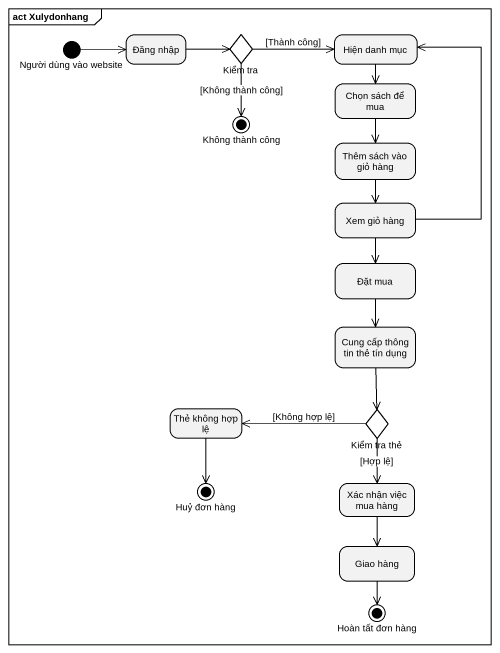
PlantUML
@startuml
mainframe act Xulydonhang
hide empty description
state "Người dùng vào website" as Người_dùng_vào_website <<start>>
state "Đăng nhập" as Đăng_nhập
state "Kiểm tra" as Kiểm_tra <<choice>>
state "Hiện danh mục" as Hiện_danh_mục
state "Chọn sách để mua" as Chọn_sách_để_mua
state "Không thành công" as Không_thành_công <<end>>
state "Thêm sách vào giỏ hàng" as Thêm_sách_vào_giỏ_hàng
state "Xem giỏ hàng" as Xem_giỏ_hàng
state "Đặt mua" as Đặt_mua
state "Cung cấp thông tin thẻ tín dụng" as Cung_cấp_thông_tin_thẻ_tín
state "Thẻ không hợp lệ" as Thẻ_không_hợp_lệ
state "Kiểm tra thẻ" as Kiểm_tra_thẻ <<choice>>
state "Huỷ đơn hàng" as Huỷ_đơn_hàng <<end>>
state "Xác nhận việc mua hàng" as Xác_nhận_việc_mua_hàng
state "Giao hàng" as Giao_hàng
state "Hoàn tất đơn hàng" as Hoàn_tất_đơn_hàng <<end>>
Người_dùng_vào_website -right-> Đăng_nhập
Đăng_nhập -right-> Kiểm_tra
Kiểm_tra -right-> Hiện_danh_mục : [Thành công]
Kiểm_tra --> Không_thành_công : [Không thành công]
Hiện_danh_mục --> Chọn_sách_để_mua
Chọn_sách_để_mua --> Thêm_sách_vào_giỏ_hàng
Thêm_sách_vào_giỏ_hàng --> Xem_giỏ_hàng
Xem_giỏ_hàng -up-> Hiện_danh_mục
Xem_giỏ_hàng --> Đặt_mua
Đặt_mua --> Cung_cấp_thông_tin_thẻ_tín
Cung_cấp_thông_tin_thẻ_tín --> Kiểm_tra_thẻ
Thẻ_không_hợp_lệ --> Huỷ_đơn_hàng
Kiểm_tra_thẻ -left-> Thẻ_không_hợp_lệ : [Không hợp lệ]
Kiểm_tra_thẻ --> Xác_nhận_việc_mua_hàng : [Hợp lệ]
Xác_nhận_việc_mua_hàng --> Giao_hàng
Giao_hàng --> Hoàn_tất_đơn_hàng
@enduml
